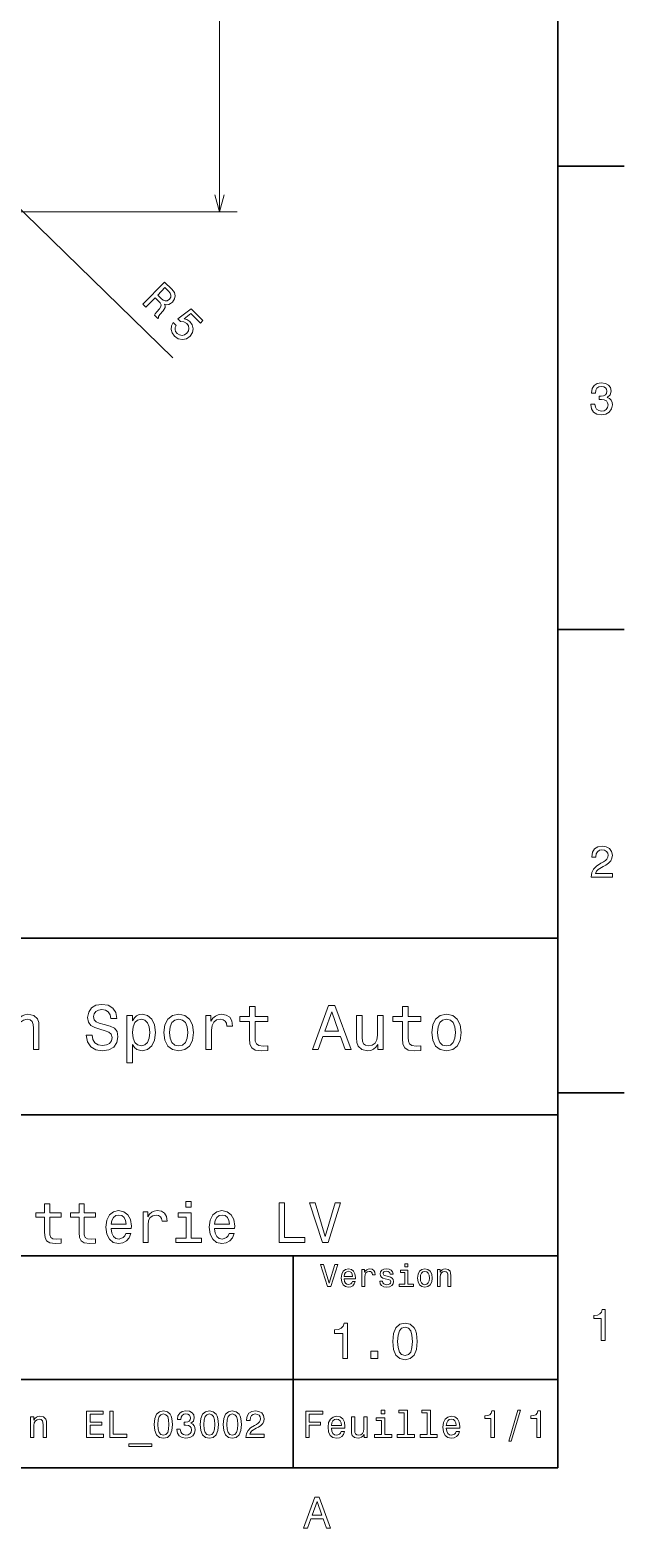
# Model space of a CAD drawing. Extents: x 0 to 594, y 0 to 420.
# Drawn here: x 524.2 to 591.5, y 3.2 to 172.9 of the extents above; entities that cross this region are included whole.
import ezdxf

# ---------------------------------------------------------------- set-up
doc = ezdxf.new("R2010")
doc.units = 0

msp = doc.modelspace()

# ---------------------------------------------------------------- linework, layer by layer
at = {"color": 7, "lineweight": 35}
for p, q in [((584, 10), (584, 410)), ((394, 70), (584, 70)), ((584, 70), (584, 10)), ((459, 50), (584, 50)), ((459, 34), (584, 34)), ((554, 10), (554, 34)), ((459, 20), (584, 20)), ((10, 10), (584, 10)), ((394, 10), (584, 10))]:
    msp.add_line(p, q, dxfattribs=at)
at = {"color": 7, "lineweight": 13}
for p, q in [((545.64502, 152.306564), (545.64502, 390.389465)), ((518.244263, 157.306564), (540.358521, 135.759354)), ((520.244263, 152.306564), (547.64502, 152.306564))]:
    msp.add_line(p, q, dxfattribs=at)
at = {"color": 7, "lineweight": 35, "ltscale": 0.1875}
for p, q in [((584, 157.5), (591.5, 157.5)), ((584, 105), (591.5, 105)), ((584, 52.5), (591.5, 52.5))]:
    msp.add_line(p, q, dxfattribs=at)
at = {"color": 7, "lineweight": 13}
msp.add_lwpolyline([(545.127319, 154.238419), (545.64502, 152.306564), (546.162598, 154.238419)], dxfattribs=at)
for points in [[(536.970764, 141.852615), (537.306702, 141.525299), (538.337891, 142.583649), (538.68103, 142.249298), (538.92334, 141.992096), (539.03302, 141.786682), (539.00354, 141.583008), (538.832031, 141.334702), (538.533325, 140.992004), (538.347351, 140.757782), (538.267517, 140.589127), (538.64679, 140.219574), (538.713623, 140.288208), (538.729126, 140.470291), (538.88324, 140.686279), (539.252136, 141.115479), (539.482849, 141.475113), (539.491272, 141.649979), (539.428101, 141.845306), (539.660583, 141.79483), (539.884888, 141.822708), (540.104797, 141.918289), (540.312988, 142.088623), (540.558044, 142.441299), (540.635315, 142.809647), (540.53064, 143.179199), (540.251343, 143.542908), (539.41333, 144.359421)], [(539.858276, 143.327377), (540.057495, 143.091019), (540.145874, 142.871048), (540.120239, 142.649597), (539.959229, 142.419266), (539.718933, 142.244949), (539.49823, 142.213562), (539.268677, 142.310425), (539.02356, 142.514099), (538.637085, 142.890686), (539.450073, 143.725082)], [(540.408203, 139.777802), (540.199097, 139.404175), (540.150879, 139.000549), (540.270142, 138.602661), (540.549683, 138.224686), (540.977844, 137.934235), (541.435669, 137.833191), (541.890747, 137.938965), (542.311401, 138.233307), (542.577271, 138.629059), (542.660767, 139.061676), (542.555298, 139.495407), (542.264771, 139.898209), (541.95166, 140.11882), (541.625977, 140.203751), (542.385254, 140.78067), (543.483337, 139.710754), (543.771973, 140.006943), (542.431885, 141.312668), (540.937988, 140.176987), (541.22699, 139.895432), (541.601929, 139.861069), (541.929077, 139.662033), (542.12146, 139.397049), (542.185852, 139.109009), (542.125366, 138.822906), (541.943359, 138.556641), (541.681885, 138.367783), (541.393921, 138.303406), (541.107788, 138.363892), (540.841553, 138.545883), (540.674683, 138.757706), (540.607544, 138.985077), (540.625854, 139.220703), (540.744141, 139.450485)], [(587.729126, 130.51622), (587.729126, 130.480911), (587.809814, 129.996765), (588.046814, 129.633652), (588.420044, 129.401657), (588.914246, 129.315933), (589.438782, 129.401657), (589.832153, 129.623566), (590.08429, 129.976593), (590.175049, 130.430481), (590.134705, 130.728027), (590.023804, 130.970108), (589.842224, 131.156708), (589.600159, 131.292877), (589.927979, 131.565216), (590.043945, 131.998932), (589.968323, 132.392303), (589.751465, 132.68985), (589.398438, 132.87645), (588.914246, 132.942017), (588.460388, 132.861313), (588.112427, 132.63942), (587.885437, 132.286392), (587.809814, 131.817368), (587.809814, 131.782074), (588.258667, 131.782074), (588.299011, 132.104828), (588.430115, 132.336823), (588.641907, 132.478027), (588.939514, 132.528473), (589.201721, 132.488113), (589.393372, 132.382217), (589.509399, 132.210739), (589.554749, 131.97876), (589.509399, 131.731628), (589.388306, 131.565216), (589.176514, 131.46434), (588.889038, 131.434082), (588.692383, 131.439133), (588.692383, 131.04071), (588.939514, 131.050797), (589.257202, 131.005417), (589.494263, 130.884369), (589.635437, 130.687683), (589.685913, 130.430481), (589.630432, 130.13797), (589.484131, 129.921112), (589.252197, 129.784943), (588.944519, 129.739563), (588.626831, 129.789993), (588.394836, 129.941284), (588.248535, 130.183365), (588.193115, 130.51622)], [(587.76947, 76.916786), (590.175049, 76.916786), (590.175049, 77.350502), (588.273804, 77.350502), (588.3797, 77.587532), (588.561218, 77.784218), (589.121033, 78.142288), (589.418579, 78.293587), (589.751465, 78.510445), (589.988464, 78.762604), (590.124634, 79.060158), (590.175049, 79.398056), (590.089355, 79.821686), (589.852295, 80.154541), (589.489197, 80.366356), (589.020203, 80.442001), (588.536011, 80.35627), (588.167847, 80.119232), (587.930847, 79.740997), (587.850159, 79.241714), (587.850159, 79.171112), (588.309082, 79.171112), (588.309082, 79.211456), (588.354492, 79.554398), (588.490662, 79.806557), (588.70752, 79.967941), (588.994934, 80.023415), (589.287476, 79.972984), (589.504333, 79.846901), (589.645569, 79.650215), (589.695984, 79.403099), (589.660645, 79.171112), (589.564819, 78.974426), (589.403442, 78.802956), (589.18158, 78.651657), (588.884033, 78.490273), (588.389771, 78.177589), (588.041809, 77.844742), (587.835022, 77.441284), (587.76947, 76.931915)], [(522.177246, 57.381123), (522.811218, 57.381123), (522.811218, 59.614552), (522.876099, 60.12608), (523.085022, 60.500717), (523.409241, 60.731266), (523.841492, 60.817722), (524.187317, 60.745674), (524.403442, 60.551151), (524.511536, 60.226944), (524.547546, 59.794666), (524.547546, 57.381123), (525.18158, 57.381123), (525.18158, 59.924351), (525.15271, 60.435879), (525.023071, 60.86095), (524.597961, 61.25), (523.935181, 61.386887), (523.567749, 61.336452), (523.257935, 61.199566), (522.991333, 60.969017), (522.78241, 60.659222), (522.78241, 61.25), (522.177246, 61.25)], [(531.20459, 59.030979), (530.549011, 59.030979), (530.693115, 58.267288), (531.053345, 57.70533), (531.608093, 57.366714), (532.357361, 57.244236), (533.099426, 57.359509), (533.654175, 57.67651), (534.007202, 58.17363), (534.136902, 58.82925), (534.028809, 59.420029), (533.726257, 59.801872), (533.236328, 60.054031), (532.580688, 60.241352), (532.018738, 60.378242), (531.651306, 60.536743), (531.442383, 60.767288), (531.377502, 61.127522), (531.442383, 61.451729), (531.6297, 61.696686), (531.917847, 61.862389), (532.314148, 61.920029), (532.71759, 61.84798), (533.034607, 61.653458), (533.24353, 61.32925), (533.34436, 60.889767), (534, 60.889767), (534, 60.904179), (533.884766, 61.581409), (533.546143, 62.085732), (533.013, 62.402737), (532.292542, 62.510807), (531.644104, 62.402737), (531.139771, 62.100143), (530.815552, 61.631844), (530.700317, 61.026657), (530.793945, 60.486309), (531.067749, 60.118874), (531.5, 59.873917), (532.090759, 59.6866), (532.674377, 59.520893), (533.113831, 59.362389), (533.380432, 59.131844), (533.47406, 58.757202), (533.387634, 58.375359), (533.164246, 58.087173), (532.825684, 57.907059), (532.386169, 57.849422), (531.89624, 57.928673), (531.521606, 58.159222), (531.283875, 58.533859)], [(535.786743, 60.652016), (535.786743, 61.25), (535.152771, 61.25), (535.152771, 55.882565), (535.786743, 55.882565), (535.786743, 57.971901), (536.010071, 57.633286), (536.262268, 57.409943), (536.89624, 57.244236), (537.501465, 57.381123), (537.976929, 57.791786), (538.286743, 58.440201), (538.402039, 59.319164), (538.286743, 60.190922), (537.976929, 60.839336), (537.501465, 61.242794), (536.89624, 61.386887), (536.550415, 61.343658), (536.255066, 61.206772), (536.002869, 60.976223)], [(539.338623, 59.311958), (539.453918, 58.432995), (539.785278, 57.78458), (540.311279, 57.381123), (541.017273, 57.244236), (541.716125, 57.381123), (542.242065, 57.777374), (542.573486, 58.425793), (542.695984, 59.311958), (542.573486, 60.190922), (542.242065, 60.846542), (541.716125, 61.242794), (541.017273, 61.386887), (540.311279, 61.242794), (539.785278, 60.839336), (539.453918, 60.190922)], [(544.100891, 57.381123), (544.734863, 57.381123), (544.734863, 59.592937), (544.799683, 60.12608), (544.994263, 60.507923), (545.311218, 60.738472), (545.736328, 60.817722), (546.053345, 60.767288), (546.291077, 60.623199), (546.435181, 60.378242), (546.485596, 60.046829), (547.126831, 60.046829), (547.040344, 60.630402), (546.802612, 61.048271), (546.406372, 61.30043), (545.865967, 61.386887), (545.498535, 61.32925), (545.18158, 61.185158), (544.900574, 60.940201), (544.677246, 60.608788), (544.677246, 61.25), (544.100891, 61.25)], [(549.050415, 60.579971), (549.050415, 58.64193), (549.093628, 58.015129), (549.29541, 57.582851), (549.698853, 57.330688), (550.383301, 57.244236), (551.132568, 57.280258), (551.132568, 57.827808), (550.585022, 57.78458), (550.087891, 57.842216), (549.82135, 58.022331), (549.706055, 58.324928), (549.684448, 58.75), (549.684448, 60.579971), (551.132568, 60.579971), (551.132568, 61.120316), (549.684448, 61.120316), (549.684448, 62.251438), (549.050415, 62.251438), (549.050415, 61.120316), (547.955322, 61.120316), (547.955322, 60.579971)], [(556.175781, 57.381123), (556.838623, 57.381123), (557.364563, 58.850864), (559.360229, 58.850864), (559.886169, 57.381123), (560.563416, 57.381123), (558.733398, 62.388329), (557.998535, 62.388329)], [(557.595093, 59.463257), (558.365967, 61.667866), (559.136902, 59.463257)], [(564.194519, 61.25), (563.560547, 61.25), (563.560547, 59.016571), (563.488464, 58.497837), (563.279541, 58.123196), (562.955322, 57.892651), (562.530273, 57.820602), (562.19165, 57.878242), (561.975525, 58.051151), (561.853027, 58.346542), (561.824219, 58.764408), (561.824219, 61.25), (561.190186, 61.25), (561.190186, 58.706772), (561.211792, 58.195244), (561.348694, 57.770172), (561.766541, 57.381123), (562.436584, 57.244236), (562.796814, 57.294666), (563.106628, 57.424351), (563.373169, 57.647694), (563.589355, 57.971901), (563.589355, 57.381123), (564.194519, 57.381123)], [(566.399109, 60.579971), (566.399109, 58.64193), (566.442383, 58.015129), (566.644104, 57.582851), (567.047546, 57.330688), (567.731995, 57.244236), (568.481262, 57.280258), (568.481262, 57.827808), (567.933716, 57.78458), (567.436584, 57.842216), (567.170044, 58.022331), (567.054749, 58.324928), (567.033142, 58.75), (567.033142, 60.579971), (568.481262, 60.579971), (568.481262, 61.120316), (567.033142, 61.120316), (567.033142, 62.251438), (566.399109, 62.251438), (566.399109, 61.120316), (565.304016, 61.120316), (565.304016, 60.579971)], [(569.698853, 59.311958), (569.814087, 58.432995), (570.145508, 57.78458), (570.671448, 57.381123), (571.377502, 57.244236), (572.076355, 57.381123), (572.602295, 57.777374), (572.933716, 58.425793), (573.056152, 59.311958), (572.933716, 60.190922), (572.602295, 60.846542), (572.076355, 61.242794), (571.377502, 61.386887), (570.671448, 61.242794), (570.145508, 60.839336), (569.814087, 60.190922)], [(536.788208, 57.8134), (536.363098, 57.907059), (536.053345, 58.195244), (535.858765, 58.663544), (535.793945, 59.319164), (535.858765, 59.967579), (536.053345, 60.435879), (536.363098, 60.716858), (536.788208, 60.817722), (537.177246, 60.716858), (537.487061, 60.428673), (537.68158, 59.960373), (537.753601, 59.319164), (537.68158, 58.67075), (537.487061, 58.195244), (537.177246, 57.907059)], [(539.987061, 59.319164), (540.05188, 59.967579), (540.253601, 60.435879), (540.57782, 60.72406), (541.017273, 60.824928), (541.449585, 60.72406), (541.773804, 60.443081), (541.975525, 59.967579), (542.047546, 59.319164), (541.975525, 58.663544), (541.773804, 58.188038), (541.449585, 57.899853), (541.017273, 57.806194), (540.57782, 57.899853), (540.253601, 58.188038), (540.05188, 58.663544)], [(570.347229, 59.319164), (570.412109, 59.967579), (570.613831, 60.435879), (570.938049, 60.72406), (571.377502, 60.824928), (571.809814, 60.72406), (572.133972, 60.443081), (572.335693, 59.967579), (572.407776, 59.319164), (572.335693, 58.663544), (572.133972, 58.188038), (571.809814, 57.899853), (571.377502, 57.806194), (570.938049, 57.899853), (570.613831, 58.188038), (570.412109, 58.663544)], [(525.826355, 38.409222), (525.826355, 36.664986), (525.865295, 36.100864), (526.046814, 35.711815), (526.409912, 35.484871), (527.02594, 35.407059), (527.700256, 35.43948), (527.700256, 35.932274), (527.20752, 35.893372), (526.760071, 35.945244), (526.520142, 36.107349), (526.416443, 36.379681), (526.396973, 36.762245), (526.396973, 38.409222), (527.700256, 38.409222), (527.700256, 38.895531), (526.396973, 38.895531), (526.396973, 39.913544), (525.826355, 39.913544), (525.826355, 38.895531), (524.840759, 38.895531), (524.840759, 38.409222)], [(529.729797, 38.409222), (529.729797, 36.664986), (529.768738, 36.100864), (529.950256, 35.711815), (530.313416, 35.484871), (530.929382, 35.407059), (531.60376, 35.43948), (531.60376, 35.932274), (531.110962, 35.893372), (530.663513, 35.945244), (530.423645, 36.107349), (530.319885, 36.379681), (530.300415, 36.762245), (530.300415, 38.409222), (531.60376, 38.409222), (531.60376, 38.895531), (530.300415, 38.895531), (530.300415, 39.913544), (529.729797, 39.913544), (529.729797, 38.895531), (528.744263, 38.895531), (528.744263, 38.409222)], [(533.367432, 37.105907), (535.649841, 37.105907), (535.656311, 37.371758), (535.552612, 38.117435), (535.267273, 38.675072), (534.813416, 39.012245), (534.210388, 39.135445), (533.6203, 39.005764), (533.166443, 38.642651), (532.874634, 38.052593), (532.770874, 37.274494), (532.868164, 36.476944), (533.159912, 35.893372), (533.607361, 35.530258), (534.190918, 35.407059), (534.696655, 35.491352), (535.111694, 35.711815), (535.416443, 36.061958), (535.591492, 36.528816), (535.027344, 36.528816), (534.910645, 36.269451), (534.742065, 36.074928), (534.262268, 35.919308), (533.892639, 35.990631), (533.613831, 36.217579), (533.432251, 36.587173), (533.367432, 37.086452)], [(536.985596, 35.530258), (537.556213, 35.530258), (537.556213, 37.520893), (537.614563, 38.000721), (537.789612, 38.344379), (538.074951, 38.551872), (538.457458, 38.623199), (538.742798, 38.577808), (538.956787, 38.448124), (539.086426, 38.227665), (539.131836, 37.929394), (539.708923, 37.929394), (539.631104, 38.454609), (539.417114, 38.830692), (539.060486, 39.057636), (538.574219, 39.135445), (538.24353, 39.083572), (537.958191, 38.953888), (537.705322, 38.733429), (537.504333, 38.435158), (537.504333, 39.012245), (536.985596, 39.012245)], [(542.438782, 40.185879), (541.835754, 40.185879), (541.835754, 39.537464), (542.438782, 39.537464)], [(545.07782, 37.105907), (547.360229, 37.105907), (547.366699, 37.371758), (547.262939, 38.117435), (546.977661, 38.675072), (546.523743, 39.012245), (545.920715, 39.135445), (545.330688, 39.005764), (544.87677, 38.642651), (544.585022, 38.052593), (544.481262, 37.274494), (544.578491, 36.476944), (544.8703, 35.893372), (545.317688, 35.530258), (545.901306, 35.407059), (546.407043, 35.491352), (546.822021, 35.711815), (547.12677, 36.061958), (547.30188, 36.528816), (546.737732, 36.528816), (546.621033, 36.269451), (546.452454, 36.074928), (545.972595, 35.919308), (545.603027, 35.990631), (545.324219, 36.217579), (545.142639, 36.587173), (545.07782, 37.086452)], [(552.411377, 35.530258), (555.303284, 35.530258), (555.303284, 36.074928), (553.007935, 36.074928), (553.007935, 40.030258), (552.411377, 40.030258)], [(558.759338, 40.036743), (557.631104, 36.204609), (556.470459, 40.036743), (555.854492, 40.036743), (557.306885, 35.530258), (557.955322, 35.530258), (559.375366, 40.036743)], [(533.367432, 37.585735), (533.438782, 38.033138), (533.613831, 38.363831), (533.8797, 38.564842), (534.229797, 38.636166), (534.573486, 38.564842), (534.839355, 38.363831), (535.001465, 38.033138), (535.059814, 37.585735)], [(542.419312, 36.010086), (542.419312, 38.895531), (540.953857, 38.895531), (540.953857, 38.409222), (541.848694, 38.409222), (541.848694, 36.010086), (540.681519, 36.010086), (540.681519, 35.530258), (543.599426, 35.530258), (543.599426, 36.010086)], [(545.07782, 37.585735), (545.149109, 38.033138), (545.324219, 38.363831), (545.590027, 38.564842), (545.940186, 38.636166), (546.283875, 38.564842), (546.549683, 38.363831), (546.711792, 38.033138), (546.770142, 37.585735)], [(558.711121, 33.03458), (558.08429, 30.905619), (557.439453, 33.03458), (557.09729, 33.03458), (557.904175, 30.530979), (558.264404, 30.530979), (559.053345, 33.03458)], [(559.784607, 31.40634), (561.052612, 31.40634), (561.056213, 31.554033), (560.998535, 31.9683), (560.840088, 32.278099), (560.587891, 32.465416), (560.252869, 32.533859), (559.925049, 32.461815), (559.672913, 32.260086), (559.510803, 31.932276), (559.453186, 31.5), (559.507202, 31.056915), (559.669312, 30.732708), (559.917847, 30.530979), (560.242065, 30.462536), (560.523071, 30.509365), (560.753601, 30.631844), (560.922913, 30.826368), (561.020203, 31.085733), (560.706787, 31.085733), (560.641907, 30.941643), (560.548279, 30.833572), (560.281677, 30.747118), (560.076355, 30.786743), (559.921448, 30.912823), (559.820618, 31.118155), (559.784607, 31.395533)], [(559.784607, 31.672911), (559.824219, 31.921469), (559.921448, 32.105186), (560.069153, 32.216858), (560.263672, 32.256485), (560.45459, 32.216858), (560.602295, 32.105186), (560.692383, 31.921469), (560.724792, 31.672911)], [(561.794678, 30.530979), (562.111694, 30.530979), (562.111694, 31.636887), (562.144104, 31.903458), (562.241333, 32.094379), (562.399841, 32.209652), (562.612366, 32.249279), (562.770874, 32.224064), (562.889771, 32.152016), (562.961792, 32.029537), (562.987061, 31.863832), (563.307617, 31.863832), (563.264404, 32.155621), (563.145508, 32.364552), (562.947388, 32.490635), (562.677246, 32.533859), (562.49353, 32.505043), (562.335022, 32.432995), (562.194519, 32.310516), (562.082825, 32.144814), (562.082825, 32.465416), (561.794678, 32.465416)], [(564.791809, 31.658501), (564.485596, 31.730547), (564.258667, 31.8134), (564.182983, 31.982708), (564.20459, 32.101585), (564.280273, 32.188038), (564.40271, 32.242073), (564.579224, 32.263687), (564.748535, 32.242073), (564.881836, 32.177231), (564.968323, 32.079971), (565.004333, 31.950287), (565.314148, 31.950287), (565.314148, 31.957493), (565.260071, 32.191643), (565.112366, 32.375359), (564.881836, 32.490635), (564.579224, 32.533859), (564.273071, 32.490635), (564.049683, 32.371758), (563.909241, 32.195244), (563.865967, 31.971901), (563.898438, 31.755764), (563.999268, 31.604465), (564.164978, 31.496397), (564.406311, 31.420748), (564.759338, 31.334293), (564.975525, 31.244236), (565.033142, 31.17219), (565.054749, 31.064121), (565.022339, 30.930836), (564.935852, 30.829971), (564.79541, 30.765129), (564.608093, 30.743515), (564.409912, 30.765129), (564.265869, 30.840778), (564.168579, 30.963255), (564.128967, 31.132565), (563.822754, 31.132565), (563.873169, 30.844379), (564.020874, 30.635447), (564.255066, 30.509365), (564.579224, 30.462536), (564.917847, 30.509365), (565.166443, 30.635447), (565.317749, 30.837175), (565.371765, 31.100143), (565.332153, 31.327089), (565.220459, 31.481987), (565.036743, 31.582851)], [(566.981995, 30.79755), (566.981995, 32.400574), (566.167847, 32.400574), (566.167847, 32.130402), (566.664978, 32.130402), (566.664978, 30.79755), (566.016602, 30.79755), (566.016602, 30.530979), (567.637634, 30.530979), (567.637634, 30.79755)], [(566.992798, 33.117435), (566.657776, 33.117435), (566.657776, 32.757202), (566.992798, 32.757202)], [(568.087891, 31.496397), (568.145508, 31.056915), (568.311218, 30.732708), (568.574219, 30.530979), (568.927246, 30.462536), (569.276672, 30.530979), (569.539612, 30.729107), (569.705322, 31.053314), (569.766541, 31.496397), (569.705322, 31.935879), (569.539612, 32.263687), (569.276672, 32.461815), (568.927246, 32.533859), (568.574219, 32.461815), (568.311218, 32.260086), (568.145508, 31.935879)], [(570.350159, 30.530979), (570.667175, 30.530979), (570.667175, 31.647694), (570.699585, 31.903458), (570.804016, 32.090778), (570.966125, 32.206051), (571.182251, 32.249279), (571.355164, 32.213257), (571.463257, 32.115993), (571.517273, 31.95389), (571.535278, 31.737751), (571.535278, 30.530979), (571.852295, 30.530979), (571.852295, 31.802593), (571.837891, 32.058357), (571.773071, 32.270893), (571.560547, 32.465416), (571.229126, 32.533859), (571.04541, 32.508644), (570.890503, 32.440201), (570.757202, 32.324928), (570.65271, 32.170029), (570.65271, 32.465416), (570.350159, 32.465416)], [(568.412109, 31.5), (568.444519, 31.824207), (568.54541, 32.058357), (568.70752, 32.20245), (568.927246, 32.25288), (569.143372, 32.20245), (569.305481, 32.061958), (569.406311, 31.824207), (569.442383, 31.5), (569.406311, 31.17219), (569.305481, 30.934437), (569.143372, 30.790344), (568.927246, 30.743515), (568.70752, 30.790344), (568.54541, 30.934437), (568.444519, 31.17219)], [(588.909241, 24.416786), (589.368164, 24.416786), (589.368164, 27.942001), (589.025208, 27.942001), (588.934448, 27.634365), (588.752869, 27.427593), (588.475525, 27.306557), (588.092224, 27.266211), (588.092224, 26.90814), (588.909241, 26.90814)], [(559.631104, 22.360231), (560.15564, 22.360231), (560.15564, 26.38905), (559.763672, 26.38905), (559.659912, 26.037464), (559.452454, 25.801153), (559.135437, 25.662825), (558.697388, 25.616714), (558.697388, 25.207493), (559.631104, 25.207493)], [(565.285278, 24.314121), (565.371765, 23.409224), (565.642639, 22.763689), (566.074951, 22.371759), (566.674377, 22.244957), (567.268005, 22.371759), (567.700317, 22.763689), (567.965393, 23.409224), (568.057617, 24.314121), (567.965393, 25.213257), (567.855896, 25.570606), (567.700317, 25.864553), (567.268005, 26.256485), (566.674377, 26.38905), (566.074951, 26.256485), (565.642639, 25.858791), (565.371765, 25.213257)], [(565.838623, 24.314121), (565.884705, 25.011528), (566.028809, 25.51297), (566.288208, 25.806917), (566.674377, 25.910664), (567.054749, 25.806917), (567.314148, 25.51297), (567.458191, 25.011528), (567.504333, 24.314121), (567.458191, 23.610952), (567.314148, 23.10951), (567.054749, 22.815563), (566.674377, 22.717581), (566.288208, 22.815563), (566.028809, 23.10951), (565.884705, 23.610952)], [(562.806946, 22.360231), (563.602295, 22.360231), (563.602295, 23.219021), (562.806946, 23.219021)], [(524.236328, 13.428675), (524.616699, 13.428675), (524.616699, 14.768732), (524.65564, 15.075649), (524.781006, 15.300432), (524.975525, 15.438761), (525.234863, 15.490635), (525.442383, 15.447407), (525.572021, 15.330692), (525.636902, 15.136168), (525.658508, 14.876801), (525.658508, 13.428675), (526.03894, 13.428675), (526.03894, 14.954612), (526.021606, 15.261528), (525.943787, 15.516571), (525.688782, 15.75), (525.291077, 15.832133), (525.070618, 15.801874), (524.884705, 15.719741), (524.724792, 15.581412), (524.599426, 15.395534), (524.599426, 15.75), (524.236328, 15.75)], [(530.574951, 13.428675), (532.47699, 13.428675), (532.47699, 13.791787), (530.972656, 13.791787), (530.972656, 14.807637), (532.312683, 14.807637), (532.312683, 15.166427), (530.972656, 15.166427), (530.972656, 16.065563), (532.442383, 16.065563), (532.442383, 16.428675), (530.574951, 16.428675)], [(533.20752, 13.428675), (535.135498, 13.428675), (535.135498, 13.791787), (533.605225, 13.791787), (533.605225, 16.428675), (533.20752, 16.428675)], [(538.247864, 14.894093), (538.312683, 14.215418), (538.515869, 13.731268), (538.840088, 13.43732), (539.289673, 13.342219), (539.734924, 13.43732), (540.059082, 13.731268), (540.257935, 14.215418), (540.327087, 14.894093), (540.257935, 15.568444), (540.175842, 15.836456), (540.059082, 16.056917), (539.734924, 16.350864), (539.289673, 16.450289), (538.840088, 16.350864), (538.515869, 16.052593), (538.312683, 15.568444)], [(538.662842, 14.894093), (538.697449, 15.417148), (538.805481, 15.793228), (539, 16.013689), (539.289673, 16.091499), (539.574951, 16.013689), (539.76947, 15.793228), (539.877563, 15.417148), (539.912109, 14.894093), (539.877563, 14.366715), (539.76947, 13.990634), (539.574951, 13.770173), (539.289673, 13.696686), (539, 13.770173), (538.805481, 13.990634), (538.697449, 14.366715)], [(540.802612, 14.371037), (540.802612, 14.340778), (540.871765, 13.925793), (541.074951, 13.614553), (541.394836, 13.415707), (541.818481, 13.342219), (542.268066, 13.415707), (542.605225, 13.605908), (542.82135, 13.908502), (542.89917, 14.297551), (542.864563, 14.552594), (542.76947, 14.760087), (542.613831, 14.92003), (542.406372, 15.036744), (542.687317, 15.270173), (542.786743, 15.641932), (542.721924, 15.979107), (542.536072, 16.23415), (542.233459, 16.394093), (541.818481, 16.450289), (541.429443, 16.381124), (541.131165, 16.190922), (540.936646, 15.888329), (540.871765, 15.486312), (540.871765, 15.456053), (541.256531, 15.456053), (541.291077, 15.73271), (541.403503, 15.931557), (541.585022, 16.052593), (541.840088, 16.095821), (542.06488, 16.061239), (542.229126, 15.970462), (542.328552, 15.823487), (542.367432, 15.62464), (542.328552, 15.412825), (542.224792, 15.270173), (542.043274, 15.183718), (541.796875, 15.157782), (541.628296, 15.162104), (541.628296, 14.820605), (541.840088, 14.829251), (542.112427, 14.790346), (542.315613, 14.6866), (542.436646, 14.518012), (542.479858, 14.297551), (542.432312, 14.04683), (542.306946, 13.860951), (542.108093, 13.744237), (541.844421, 13.705332), (541.572083, 13.748559), (541.37323, 13.878242), (541.247864, 14.085735), (541.200317, 14.371037)], [(543.452454, 14.894093), (543.517334, 14.215418), (543.720459, 13.731268), (544.044678, 13.43732), (544.494263, 13.342219), (544.939514, 13.43732), (545.263733, 13.731268), (545.462585, 14.215418), (545.531738, 14.894093), (545.462585, 15.568444), (545.380432, 15.836456), (545.263733, 16.056917), (544.939514, 16.350864), (544.494263, 16.450289), (544.044678, 16.350864), (543.720459, 16.052593), (543.517334, 15.568444)], [(543.867432, 14.894093), (543.902039, 15.417148), (544.010132, 15.793228), (544.204651, 16.013689), (544.494263, 16.091499), (544.779541, 16.013689), (544.97406, 15.793228), (545.082153, 15.417148), (545.11676, 14.894093), (545.082153, 14.366715), (544.97406, 13.990634), (544.779541, 13.770173), (544.494263, 13.696686), (544.204651, 13.770173), (544.010132, 13.990634), (543.902039, 14.366715)], [(546.05481, 14.894093), (546.119629, 14.215418), (546.322815, 13.731268), (546.646973, 13.43732), (547.096558, 13.342219), (547.541809, 13.43732), (547.866028, 13.731268), (548.06488, 14.215418), (548.134033, 14.894093), (548.06488, 15.568444), (547.982727, 15.836456), (547.866028, 16.056917), (547.541809, 16.350864), (547.096558, 16.450289), (546.646973, 16.350864), (546.322815, 16.052593), (546.119629, 15.568444)], [(546.469788, 14.894093), (546.504333, 15.417148), (546.612427, 15.793228), (546.806946, 16.013689), (547.096558, 16.091499), (547.381897, 16.013689), (547.576416, 15.793228), (547.684448, 15.417148), (547.719055, 14.894093), (547.684448, 14.366715), (547.576416, 13.990634), (547.381897, 13.770173), (547.096558, 13.696686), (546.806946, 13.770173), (546.612427, 13.990634), (546.504333, 14.366715)], [(548.644104, 13.428675), (550.706055, 13.428675), (550.706055, 13.800432), (549.076416, 13.800432), (549.167175, 14.003603), (549.322815, 14.172191), (549.802612, 14.479107), (550.057678, 14.60879), (550.342957, 14.794669), (550.546143, 15.010807), (550.662842, 15.26585), (550.706055, 15.555476), (550.632568, 15.918589), (550.429443, 16.203892), (550.118164, 16.385447), (549.716187, 16.450289), (549.301147, 16.376802), (548.985596, 16.173632), (548.782471, 15.849424), (548.713257, 15.421471), (548.713257, 15.360951), (549.106628, 15.360951), (549.106628, 15.395534), (549.145569, 15.689482), (549.262268, 15.905621), (549.44812, 16.043949), (549.694519, 16.091499), (549.945251, 16.048271), (550.131165, 15.940203), (550.252197, 15.771614), (550.29541, 15.559799), (550.265137, 15.360951), (550.183044, 15.192364), (550.044678, 15.045389), (549.854492, 14.915707), (549.599426, 14.777378), (549.175842, 14.509366), (548.877563, 14.224064), (548.700317, 13.878242), (548.644104, 13.441643)], [(555.414978, 13.428675), (555.817017, 13.428675), (555.817017, 14.807637), (557.079224, 14.807637), (557.079224, 15.166427), (555.817017, 15.166427), (555.817017, 16.065563), (557.368896, 16.065563), (557.368896, 16.428675), (555.414978, 16.428675)], [(558.341492, 14.479107), (559.863098, 14.479107), (559.867432, 14.656341), (559.798279, 15.153459), (559.608093, 15.525217), (559.305481, 15.75), (558.903442, 15.832133), (558.510071, 15.745678), (558.20752, 15.503603), (558.012939, 15.110231), (557.943787, 14.591499), (558.008667, 14.059798), (558.203186, 13.67075), (558.501465, 13.428675), (558.890503, 13.346542), (559.227661, 13.402739), (559.504333, 13.549712), (559.70752, 13.783141), (559.824219, 14.09438), (559.44812, 14.09438), (559.3703, 13.92147), (559.257935, 13.791787), (558.938049, 13.688041), (558.69165, 13.735591), (558.505737, 13.886888), (558.384705, 14.133286), (558.341492, 14.466139)], [(558.341492, 14.798992), (558.389038, 15.097262), (558.505737, 15.317724), (558.682983, 15.45173), (558.916443, 15.49928), (559.145508, 15.45173), (559.322754, 15.317724), (559.430847, 15.097262), (559.469727, 14.798992)], [(562.400574, 15.75), (562.020203, 15.75), (562.020203, 14.409943), (561.976929, 14.098703), (561.851563, 13.873919), (561.657043, 13.735591), (561.402039, 13.692364), (561.198853, 13.726946), (561.069153, 13.830692), (560.995667, 14.007925), (560.978394, 14.258646), (560.978394, 15.75), (560.597961, 15.75), (560.597961, 14.224064), (560.610962, 13.917148), (560.693054, 13.662104), (560.943787, 13.428675), (561.345825, 13.346542), (561.561951, 13.376801), (561.747864, 13.454611), (561.907776, 13.588617), (562.037476, 13.783141), (562.037476, 13.428675), (562.400574, 13.428675)], [(564.376099, 13.748559), (564.376099, 15.672191), (563.399109, 15.672191), (563.399109, 15.347983), (563.995667, 15.347983), (563.995667, 13.748559), (563.21759, 13.748559), (563.21759, 13.428675), (565.162842, 13.428675), (565.162842, 13.748559)], [(564.389038, 16.532421), (563.987061, 16.532421), (563.987061, 16.100145), (564.389038, 16.100145)], [(566.572021, 16.212536), (566.572021, 13.748559), (565.789612, 13.748559), (565.789612, 13.428675), (567.73053, 13.428675), (567.73053, 13.748559), (566.952454, 13.748559), (566.952454, 16.532421), (565.975525, 16.532421), (565.975525, 16.212536)], [(569.174377, 16.212536), (569.174377, 13.748559), (568.391907, 13.748559), (568.391907, 13.428675), (570.332825, 13.428675), (570.332825, 13.748559), (569.554749, 13.748559), (569.554749, 16.532421), (568.57782, 16.532421), (568.57782, 16.212536)], [(571.353027, 14.479107), (572.874634, 14.479107), (572.878967, 14.656341), (572.809814, 15.153459), (572.619568, 15.525217), (572.317017, 15.75), (571.914978, 15.832133), (571.521606, 15.745678), (571.218994, 15.503603), (571.024475, 15.110231), (570.955322, 14.591499), (571.020203, 14.059798), (571.214722, 13.67075), (571.512939, 13.428675), (571.902039, 13.346542), (572.239197, 13.402739), (572.515869, 13.549712), (572.718994, 13.783141), (572.835754, 14.09438), (572.459656, 14.09438), (572.381836, 13.92147), (572.26947, 13.791787), (571.949585, 13.688041), (571.703186, 13.735591), (571.517273, 13.886888), (571.39624, 14.133286), (571.353027, 14.466139)], [(571.353027, 14.798992), (571.400574, 15.097262), (571.517273, 15.317724), (571.694519, 15.45173), (571.927979, 15.49928), (572.157043, 15.45173), (572.33429, 15.317724), (572.442383, 15.097262), (572.481262, 14.798992)], [(576.416382, 13.428675), (576.809753, 13.428675), (576.809753, 16.450289), (576.515808, 16.450289), (576.437988, 16.1866), (576.28241, 16.009367), (576.044617, 15.905621), (575.716125, 15.871038), (575.716125, 15.564121), (576.416382, 15.564121)], [(578.42218, 13.026657), (578.720459, 13.026657), (579.766541, 16.510807), (579.463928, 16.510807)], [(581.621033, 13.428675), (582.014404, 13.428675), (582.014404, 16.450289), (581.720459, 16.450289), (581.642639, 16.1866), (581.487, 16.009367), (581.249268, 15.905621), (580.920715, 15.871038), (580.920715, 15.564121), (581.621033, 15.564121)], [(535.386169, 12.711096), (535.386169, 12.408502), (537.988525, 12.408502), (537.988525, 12.711096)], [(555.16687, 3.166787), (555.630859, 3.166787), (555.999023, 4.195605), (557.395996, 4.195605), (557.76416, 3.166787), (558.23822, 3.166787), (556.957214, 6.67183), (556.44281, 6.67183)], [(556.1604, 4.624279), (556.700012, 6.167507), (557.239624, 4.624279)]]:
    msp.add_lwpolyline(points, close=True, dxfattribs=at)

doc.saveas('drawing.dxf')
